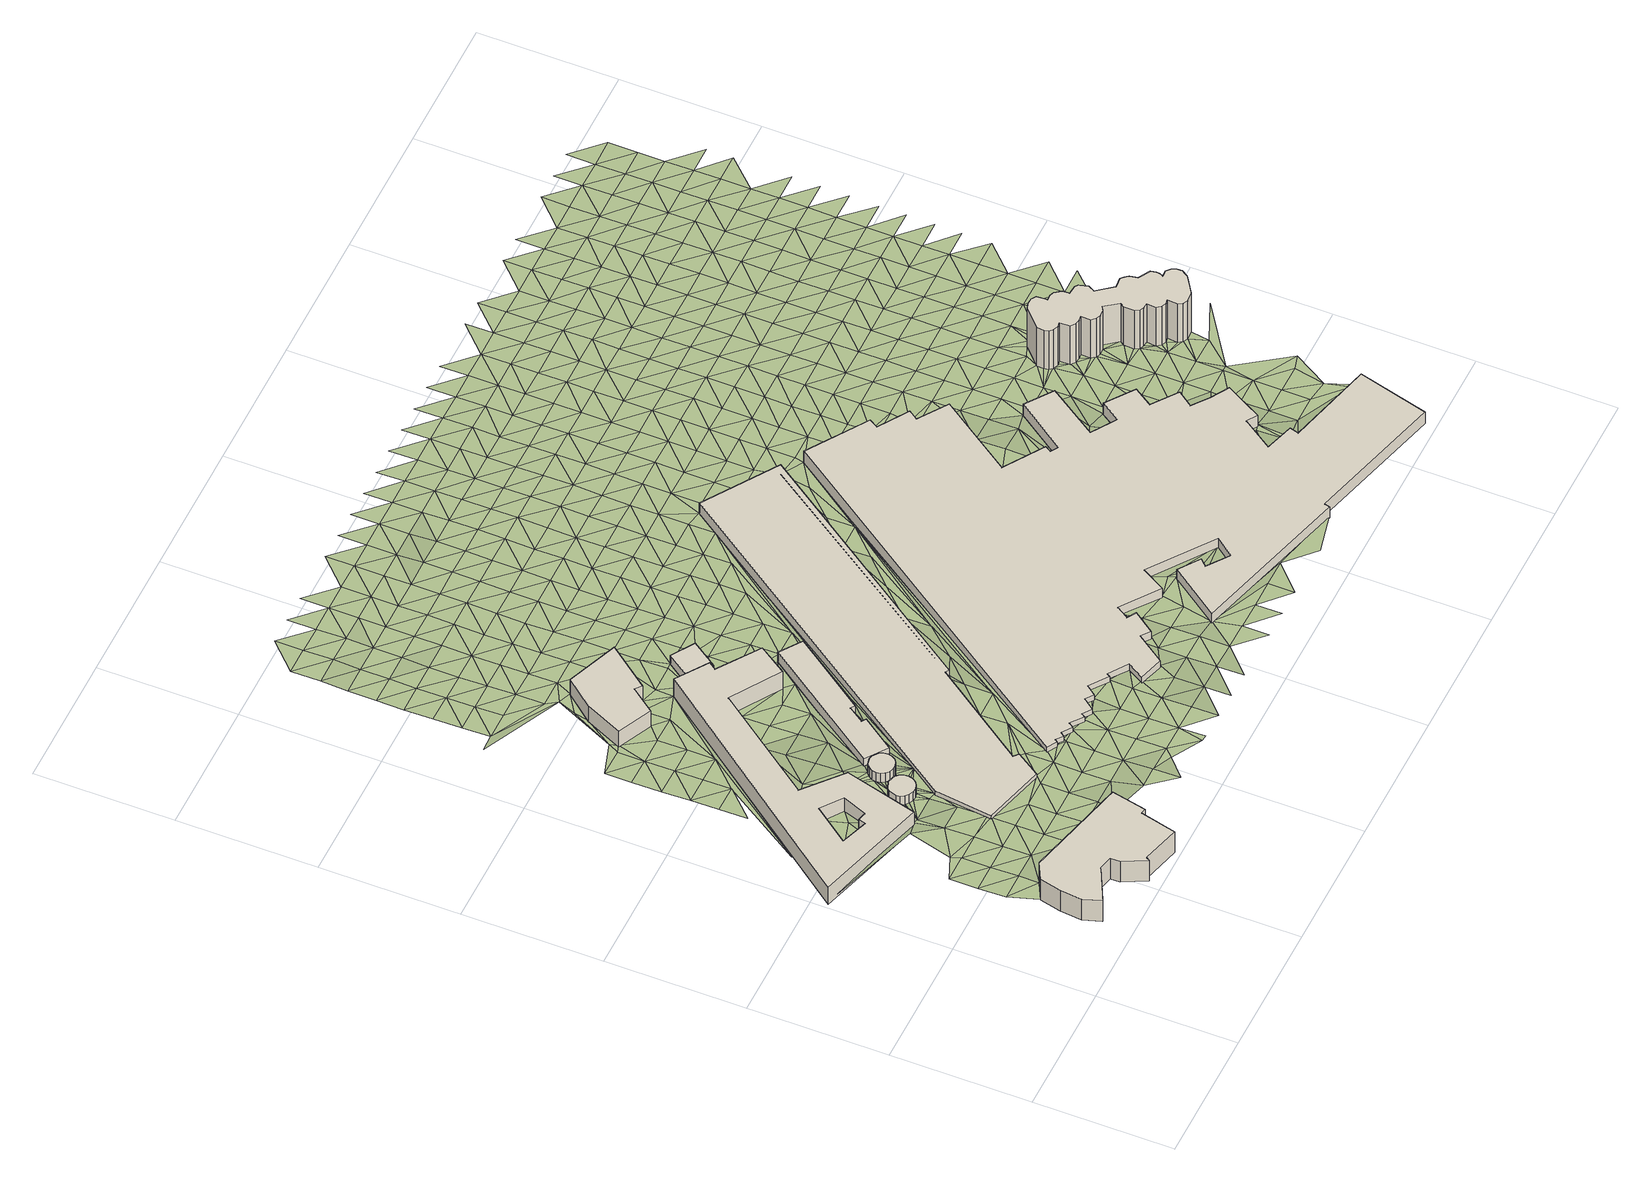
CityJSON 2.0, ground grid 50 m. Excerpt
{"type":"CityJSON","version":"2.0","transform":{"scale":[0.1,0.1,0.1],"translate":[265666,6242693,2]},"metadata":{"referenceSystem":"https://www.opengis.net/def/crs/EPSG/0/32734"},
"CityObjects":{
"building1":{"type":"Building","attributes":{"address":"Malta House 3 Malta Road 7925 Salt River","building":"commercial","building:levels":"3","footprint":{"type":"Polygon"},"plus_code":"CGXJXHX7+XMW","ground_height":8.82,"building_height":9.7,"roof_height":18.52},"geometry":[{"type":"Solid","lod":"1","boundaries":[[[[0,1,2,3]],[[1,4,5,2]],[[4,6,7,5]],[[6,8,9,7]],[[8,10,11,12,9]],[[10,13,14,12,11]],[[13,15,16,14]],[[15,17,18,16]],[[17,19,20,18]],[[19,21,22,20]],[[21,23,24,22]],[[23,25,26,24]],[[25,27,28,29,26]],[[27,0,3,29,28]],[[3,2,5,7,9,12,14,16,18,20,22,24,26,29]],[[27,25,23,21,19,17,15,13,10,8,6,4,1,0]]]]}]},
"building2":{"type":"Building","attributes":{"building":"storage_tank","building:levels":"1","footprint":{"type":"Polygon"},"plus_code":"CGXVX9XX+XCV","ground_height":7.15,"building_height":4.1,"roof_height":11.25},"geometry":[{"type":"Solid","lod":"1","boundaries":[[[[30,31,32,33]],[[31,34,35,32]],[[34,36,37,35]],[[36,38,39,37]],[[38,40,41,39]],[[40,42,43,41]],[[42,44,45,43]],[[44,46,47,45]],[[46,48,49,47]],[[48,50,51,49]],[[50,52,53,51]],[[52,54,55,53]],[[54,56,57,55]],[[56,58,59,57]],[[58,60,61,59]],[[60,30,33,61]],[[33,32,35,37,39,41,43,45,47,49,51,53,55,57,59,61]],[[60,58,56,54,52,50,48,46,44,42,40,38,36,34,31,30]]]]}]},
"building3":{"type":"Building","attributes":{"address":"6 Spencer Road Salt River Cape Town","building":"commercial","building:levels":"2","footprint":{"type":"Polygon"},"plus_code":"CGX5X6XH+X8W","ground_height":5.64,"building_height":6.9,"roof_height":12.54},"geometry":[{"type":"Solid","lod":"1","boundaries":[[[[62,63,64,65]],[[63,66,67,64]],[[66,68,69,67]],[[68,70,71,69]],[[70,72,73,71]],[[72,74,75,73]],[[74,76,77,75]],[[76,78,79,77]],[[78,80,81,79]],[[80,62,65,81]],[[82,83,84,85]],[[83,86,87,84]],[[86,88,89,87]],[[88,90,91,89]],[[90,92,93,91]],[[92,82,85,93]],[[65,64,67,69,71,73,75,77,79,81],[85,84,87,89,91,93]],[[80,78,76,74,72,70,68,66,63,62],[92,90,88,86,83,82]]]]}]},
"building4":{"type":"Building","attributes":{"building":"storage_tank","building:levels":"1","footprint":{"type":"Polygon"},"plus_code":"CHX5XMXV+X2X","ground_height":7.02,"building_height":4.1,"roof_height":11.12},"geometry":[{"type":"Solid","lod":"1","boundaries":[[[[94,95,96,97]],[[95,98,99,96]],[[98,100,101,99]],[[100,102,103,101]],[[102,104,105,103]],[[104,106,107,105]],[[106,108,109,107]],[[108,110,111,109]],[[110,112,113,111]],[[112,114,115,113]],[[114,116,117,115]],[[116,118,119,117]],[[118,120,121,119]],[[120,122,123,121]],[[122,124,125,123]],[[124,126,127,125]],[[126,94,97,127]],[[97,96,99,101,103,105,107,109,111,113,115,117,119,121,123,125,127]],[[126,124,122,120,118,116,114,112,110,108,106,104,102,100,98,95,94]]]]}]},
"building5":{"type":"Building","attributes":{"address":"19 Spencer Road Salt River Cape Town","building":"industrial","building:levels":"2","footprint":{"type":"Polygon"},"plus_code":"CGXVX3XW+X2R","ground_height":4.28,"building_height":6.9,"roof_height":11.18},"geometry":[{"type":"Solid","lod":"1","boundaries":[[[[128,129,130,131]],[[129,132,133,130]],[[132,134,135,133]],[[134,136,137,135]],[[136,138,139,137]],[[138,140,141,139]],[[140,128,131,141]],[[131,130,133,135,137,139,141]],[[140,138,136,134,132,129,128]]]]}]},
"building6":{"type":"Building","attributes":{"building":"industrial","building:levels":"1","footprint":{"type":"Polygon"},"plus_code":"CJXCXGXV+XJV","ground_height":4.97,"building_height":4.1,"roof_height":9.07},"geometry":[{"type":"Solid","lod":"1","boundaries":[[[[142,143,144,145]],[[143,146,147,144]],[[146,148,149,147]],[[148,150,151,149]],[[150,152,153,151]],[[152,154,155,153]],[[154,156,157,155]],[[156,142,145,157]],[[145,144,147,149,151,153,155,157]],[[156,154,152,150,148,146,143,142]]]]}]},
"building7":{"type":"Building","attributes":{"address":"12 Spencer Road Salt River Cape Town","building":"commercial","building:levels":"1","footprint":{"type":"Polygon"},"plus_code":"CJX3XXX3+XPX","ground_height":4.2,"building_height":4.1,"roof_height":8.3},"geometry":[{"type":"Solid","lod":"1","boundaries":[[[[158,159,160,161]],[[159,162,163,160]],[[162,164,165,163]],[[164,158,161,165]],[[161,160,163,165]],[[164,162,159,158]]]]}]},
"building8":{"type":"Building","attributes":{"building":"industrial","building:levels":"1","footprint":{"type":"Polygon"},"plus_code":"CPX4XGX5+XQW","ground_height":4.43,"building_height":4.1,"roof_height":8.53},"geometry":[{"type":"Solid","lod":"1","boundaries":[[[[166,167,168,169]],[[167,170,171,168]],[[170,172,173,171]],[[172,174,175,173]],[[174,176,177,175]],[[176,178,179,177]],[[178,180,181,179]],[[180,182,183,181]],[[182,166,169,183]],[[169,168,171,173,175,177,179,181,183]],[[182,180,178,176,174,172,170,167,166]]]]}]},
"building9":{"type":"Building","attributes":{"building":"industrial","building:levels":"1","footprint":{"type":"Polygon"},"plus_code":"CVX2X3XW+XRW","ground_height":4.95,"building_height":4.1,"roof_height":9.05},"geometry":[{"type":"Solid","lod":"1","boundaries":[[[[184,185,186,187]],[[185,188,189,186]],[[188,190,191,189]],[[190,192,193,191]],[[192,194,195,193]],[[194,196,197,195]],[[196,198,199,197]],[[198,200,201,199]],[[200,202,203,201]],[[202,204,205,203]],[[204,206,207,205]],[[206,208,209,207]],[[208,210,211,209]],[[210,212,213,211]],[[212,214,215,213]],[[214,216,217,215]],[[216,218,219,217]],[[218,220,221,219]],[[220,222,223,221]],[[222,224,225,223]],[[224,226,227,225]],[[226,228,229,227]],[[228,230,231,229]],[[230,232,233,231]],[[232,234,235,233]],[[234,236,237,235]],[[236,238,239,237]],[[238,240,241,239]],[[240,242,243,241]],[[242,244,245,243]],[[244,246,247,245]],[[246,248,249,247]],[[248,250,251,249]],[[250,252,253,251]],[[252,254,255,253]],[[254,256,257,255]],[[256,258,259,257]],[[258,260,261,259]],[[260,262,263,261]],[[262,264,265,263]],[[264,266,267,265]],[[266,268,269,267]],[[268,270,271,269]],[[270,272,273,271]],[[272,274,275,273]],[[274,276,277,275]],[[276,278,279,277]],[[278,280,281,279]],[[280,282,283,281]],[[282,284,285,283]],[[284,286,287,285]],[[286,288,289,287]],[[288,290,291,289]],[[290,292,293,291]],[[292,294,295,293]],[[294,296,297,295]],[[296,298,299,297]],[[298,300,301,299]],[[300,302,303,301]],[[302,304,305,303]],[[304,184,187,305]],[[187,186,189,191,193,195,197,199,201,203,205,207,209,211,213,215,217,219,221,223,225,227,229,231,233,235,237,239,241,243,245,247,249,251,253,255,257,259,261,263,265,267,269,271,273,275,277,279,281,283,285,287,289,291,293,295,297,299,301,303,305]],[[304,302,300,298,296,294,292,290,288,286,284,282,280,278,276,274,272,270,268,266,264,262,260,258,256,254,252,250,248,246,244,242,240,238,236,234,232,230,228,226,224,222,220,218,216,214,212,210,208,206,204,202,200,198,196,194,192,190,188,185,184]]]]}]},
"building10":{"type":"Building","attributes":{"building":"silo","building:levels":"6","footprint":{"type":"Polygon"},"plus_code":"C5XHX2XM+X4W","ground_height":3.75,"building_height":18.1,"roof_height":21.85},"geometry":[{"type":"Solid","lod":"1","boundaries":[[[[306,307,308,309]],[[307,310,311,308]],[[310,312,313,311]],[[312,314,315,313]],[[314,316,317,315]],[[316,318,319,317]],[[318,320,321,319]],[[320,322,323,321]],[[322,324,325,323]],[[324,326,327,325]],[[326,328,329,327]],[[328,330,331,329]],[[330,332,333,331]],[[332,334,335,333]],[[334,336,337,335]],[[336,338,339,337]],[[338,340,341,339]],[[340,342,343,341]],[[342,344,345,343]],[[344,346,347,345]],[[346,348,349,347]],[[348,350,351,349]],[[350,352,353,351]],[[352,354,355,353]],[[354,356,357,355]],[[356,358,359,357]],[[358,360,361,359]],[[360,362,363,361]],[[362,364,365,363]],[[364,366,367,365]],[[366,368,369,367]],[[368,370,371,369]],[[370,372,373,371]],[[372,374,375,373]],[[374,376,377,375]],[[376,378,379,377]],[[378,380,381,379]],[[380,382,383,381]],[[382,384,385,383]],[[384,386,387,385]],[[386,388,389,387]],[[388,390,391,389]],[[390,392,393,391]],[[392,394,395,393]],[[394,396,397,395]],[[396,398,399,397]],[[398,400,401,399]],[[400,402,403,401]],[[402,404,405,403]],[[404,406,407,405]],[[406,408,409,407]],[[408,410,411,409]],[[410,412,413,411]],[[412,414,415,413]],[[414,416,417,415]],[[416,306,309,417]],[[309,308,311,313,315,317,319,321,323,325,327,329,331,333,335,337,339,341,343,345,347,349,351,353,355,357,359,361,363,365,367,369,371,373,375,377,379,381,383,385,387,389,391,393,395,397,399,401,403,405,407,409,411,413,415,417]],[[416,414,412,410,408,406,404,402,400,398,396,394,392,390,388,386,384,382,380,378,376,374,372,370,368,366,364,362,360,358,356,354,352,350,348,346,344,342,340,338,336,334,332,330,328,326,324,322,320,318,316,314,312,310,307,306]]]]}]},
"terrain1":{"type":"TINRelief","geometry":[{"type":"CompositeSurface","lod":"1","boundaries":[[[418,419,420]],[[421,422,420]],[[419,421,420]],[[423,424,422]],[[421,423,422]],[[424,423,425]],[[426,421,419]],[[424,425,427]],[[423,421,426]],[[428,429,430]],[[431,425,423]],[[419,432,426]],[[431,423,426]],[[427,425,433]],[[434,435,436]],[[425,431,433]],[[437,435,434]],[[430,427,438]],[[439,435,437]],[[438,427,433]],[[426,440,431]],[[0,432,419]],[[432,441,426]],[[434,442,437]],[[440,426,441]],[[428,430,438]],[[433,431,443]],[[444,437,442]],[[439,437,444]],[[433,445,438]],[[428,438,446]],[[443,431,440]],[[447,441,432]],[[448,449,450]],[[443,445,433]],[[446,438,451]],[[446,452,428]],[[453,449,448]],[[445,451,438]],[[454,448,455]],[[440,441,456]],[[0,447,432]],[[441,447,457]],[[458,459,428]],[[452,458,428]],[[460,428,459]],[[446,30,452]],[[443,440,456]],[[31,30,446]],[[456,441,457]],[[446,451,461]],[[461,31,446]],[[462,463,453]],[[464,428,460]],[[453,448,465]],[[466,445,443]],[[466,451,445]],[[453,465,462]],[[467,457,447]],[[468,469,463]],[[31,461,34]],[[470,464,471]],[[461,451,466]],[[447,0,467]],[[460,52,464]],[[34,461,36]],[[36,461,466]],[[469,468,472]],[[468,463,462]],[[52,50,473]],[[36,466,38]],[[464,52,473]],[[443,456,474]],[[456,457,475]],[[465,448,454]],[[466,40,38]],[[467,476,457]],[[477,50,48]],[[478,470,471]],[[479,50,480]],[[480,50,477]],[[50,479,473]],[[481,471,464]],[[464,473,482]],[[462,465,454]],[[457,476,475]],[[472,468,483]],[[477,48,484]],[[485,464,482]],[[454,455,80]],[[482,473,479]],[[48,46,486]],[[484,48,486]],[[467,0,487]],[[488,40,466]],[[489,464,485]],[[46,44,490]],[[481,464,489]],[[471,481,491]],[[40,488,42]],[[486,46,490]],[[483,492,472]],[[42,488,44]],[[468,462,493]],[[474,456,475]],[[487,476,467]],[[490,44,488]],[[471,491,494]],[[462,454,493]],[[0,495,487]],[[496,483,468]],[[497,481,489]],[[498,490,488]],[[497,489,104]],[[494,478,471]],[[483,496,492]],[[498,488,126]],[[496,468,499]],[[499,468,493]],[[104,102,497]],[[488,94,126]],[[476,500,475]],[[476,487,501]],[[497,102,100]],[[502,491,481]],[[470,478,503]],[[481,497,502]],[[95,94,504]],[[504,98,95]],[[504,100,98]],[[475,500,474]],[[505,94,488]],[[500,476,501]],[[497,100,505]],[[506,507,508]],[[502,494,491]],[[505,504,94]],[[504,505,100]],[[509,492,496]],[[510,511,506]],[[454,512,493]],[[513,487,495]],[[514,496,499]],[[515,516,495]],[[501,487,513]],[[478,494,517]],[[512,499,493]],[[506,518,510]],[[474,500,519]],[[513,495,516]],[[474,519,520]],[[521,522,511]],[[517,494,502]],[[492,509,523]],[[506,524,518]],[[505,488,525]],[[522,521,526]],[[511,510,521]],[[499,512,514]],[[515,527,516]],[[523,508,492]],[[500,501,528]],[[502,497,529]],[[513,530,501]],[[519,500,531]],[[532,478,517]],[[506,508,524]],[[533,531,500]],[[454,80,512]],[[534,526,535]],[[501,530,528]],[[478,532,536]],[[537,513,516]],[[510,518,538]],[[526,521,535]],[[536,503,478]],[[500,528,533]],[[514,512,539]],[[540,541,520]],[[516,527,537]],[[517,502,529]],[[538,518,524]],[[540,520,519]],[[523,509,542]],[[534,543,544]],[[488,545,525]],[[546,514,539]],[[531,540,519]],[[521,510,547]],[[532,517,529]],[[534,535,543]],[[548,530,513]],[[508,523,542]],[[533,549,550]],[[513,537,551]],[[533,528,549]],[[538,547,510]],[[544,552,553]],[[539,512,80]],[[528,530,554]],[[497,555,529]],[[537,527,556]],[[532,557,536]],[[535,521,558]],[[539,559,546]],[[513,551,548]],[[560,525,561]],[[552,544,543]],[[562,541,540]],[[563,524,508]],[[554,549,528]],[[538,524,563]],[[558,521,547]],[[532,529,557]],[[549,554,564]],[[554,530,548]],[[560,561,565]],[[559,539,80]],[[566,567,553]],[[563,508,542]],[[543,535,568]],[[553,552,566]],[[503,536,569]],[[551,537,570]],[[561,525,545]],[[568,535,558]],[[537,556,570]],[[547,538,571]],[[559,80,572]],[[563,573,538]],[[574,540,531]],[[557,569,536]],[[575,552,543]],[[554,548,576]],[[577,554,576]],[[567,566,578]],[[562,579,541]],[[556,580,570]],[[548,551,581]],[[497,143,555]],[[538,573,571]],[[575,543,568]],[[563,542,582]],[[583,572,80]],[[584,558,547]],[[557,529,555]],[[570,581,551]],[[585,567,578]],[[566,552,586]],[[548,587,576]],[[559,572,136]],[[540,574,562]],[[558,584,568]],[[583,80,78]],[[586,552,575]],[[547,571,584]],[[488,466,588]],[[576,587,589]],[[590,573,563]],[[581,591,548]],[[591,587,548]],[[582,542,136]],[[555,569,557]],[[592,578,566]],[[572,583,593]],[[563,582,590]],[[594,575,568]],[[592,566,586]],[[595,583,78]],[[78,596,595]],[[594,568,584]],[[570,597,581]],[[585,578,598]],[[561,545,599]],[[573,600,571]],[[570,601,602]],[[574,603,562]],[[590,604,573]],[[605,572,593]],[[572,605,136]],[[606,587,591]],[[607,586,575]],[[608,593,583]],[[587,609,610]],[[598,578,592]],[[611,595,596]],[[609,587,606]],[[571,600,584]],[[570,602,597]],[[579,562,603]],[[573,604,600]],[[575,594,607]],[[590,582,612]],[[613,591,581]],[[143,569,555]],[[606,610,609]],[[136,612,582]],[[596,614,611]],[[608,605,593]],[[615,592,586]],[[581,597,613]],[[586,607,616]],[[569,143,614]],[[136,605,612]],[[604,590,617]],[[606,591,618]],[[594,584,619]],[[620,595,611]],[[600,621,584]],[[601,622,602]],[[586,616,615]],[[617,590,612]],[[595,620,162]],[[623,598,592]],[[624,579,603]],[[594,619,607]],[[618,591,613]],[[619,584,621]],[[625,606,618]],[[545,488,588]],[[626,605,608]],[[597,602,622]],[[603,574,627]],[[628,608,162]],[[598,623,629]],[[605,626,612]],[[600,604,630]],[[592,615,623]],[[617,631,604]],[[632,611,614]],[[143,633,614]],[[597,634,613]],[[616,607,635]],[[611,632,620]],[[626,608,628]],[[624,603,627]],[[545,636,599]],[[604,631,630]],[[619,635,607]],[[614,633,632]],[[612,637,617]],[[600,638,621]],[[597,639,634]],[[639,597,622]],[[599,633,143]],[[162,620,640]],[[626,637,612]],[[613,641,618]],[[634,641,613]],[[615,616,642]],[[635,643,616]],[[600,630,638]],[[640,620,632]],[[162,644,628]],[[645,618,641]],[[617,646,631]],[[647,619,621]],[[648,622,649]],[[615,642,623]],[[628,644,626]],[[616,643,642]],[[646,617,637]],[[574,650,627]],[[633,599,636]],[[162,640,644]],[[639,651,634]],[[619,647,635]],[[574,531,652]],[[647,621,638]],[[633,653,632]],[[639,622,654]],[[637,626,655]],[[656,623,657]],[[631,658,630]],[[631,646,659]],[[624,627,660]],[[661,643,635]],[[632,653,640]],[[657,623,642]],[[644,655,626]],[[633,636,653]],[[638,630,658]],[[654,622,648]],[[631,659,658]],[[635,647,661]],[[651,639,654]],[[637,662,646]],[[644,640,663]],[[637,655,662]],[[664,642,643]],[[647,638,665]],[[643,661,666]],[[653,663,640]],[[659,646,667]],[[658,665,638]],[[654,668,651]],[[648,669,670]],[[643,666,664]],[[646,662,667]],[[671,657,642]],[[636,545,588]],[[655,644,672]],[[661,647,673]],[[627,650,660]],[[663,674,644]],[[651,668,675]],[[665,673,647]],[[676,654,648]],[[658,659,677]],[[653,636,678]],[[642,664,671]],[[679,659,667]],[[644,674,672]],[[655,680,662]],[[681,666,661]],[[588,466,176]],[[654,676,668]],[[677,665,658]],[[653,678,663]],[[648,670,676]],[[659,679,677]],[[673,681,661]],[[668,682,675]],[[655,672,680]],[[683,657,671]],[[667,662,684]],[[664,666,685]],[[665,686,673]],[[687,674,663]],[[681,688,666]],[[689,682,668]],[[660,690,624]],[[650,574,652]],[[662,680,684]],[[668,676,689]],[[686,665,677]],[[664,685,671]],[[691,679,667]],[[666,688,685]],[[663,678,687]],[[660,650,692]],[[674,693,672]],[[694,681,673]],[[695,678,636]],[[696,676,670]],[[667,684,691]],[[686,694,673]],[[697,682,689]],[[680,672,693]],[[671,698,683]],[[677,679,699]],[[700,670,701]],[[674,687,693]],[[702,682,697]],[[703,688,681]],[[689,676,696]],[[685,698,671]],[[670,700,696]],[[677,699,686]],[[679,691,699]],[[681,694,703]],[[704,702,705]],[[705,702,697]],[[706,684,680]],[[680,693,707]],[[708,685,688]],[[697,689,709]],[[695,687,678]],[[688,703,710]],[[709,689,696]],[[684,706,691]],[[694,686,711]],[[680,707,706]],[[686,699,712]],[[713,692,650]],[[688,710,708]],[[636,588,695]],[[705,697,714]],[[715,698,685]],[[687,716,693]],[[717,696,700]],[[694,711,703]],[[711,686,712]],[[692,690,660]],[[697,709,714]],[[716,707,693]],[[698,715,718]],[[719,699,691]],[[700,720,717]],[[685,708,715]],[[706,721,691]],[[687,695,716]],[[710,703,722]],[[184,652,531]],[[719,712,699]],[[691,721,719]],[[711,722,703]],[[696,723,709]],[[707,724,706]],[[725,707,716]],[[726,696,717]],[[708,710,727]],[[722,728,710]],[[650,652,713]],[[729,624,690]],[[706,724,721]],[[730,711,712]],[[707,725,724]],[[731,712,719]],[[723,714,709]],[[708,727,715]],[[710,728,727]],[[713,690,692]],[[716,695,588]],[[711,730,722]],[[730,712,731]],[[721,732,719]],[[733,734,715]],[[726,717,735]],[[736,737,714]],[[724,732,721]],[[736,714,723]],[[738,725,716]],[[739,728,722]],[[733,715,727]],[[726,740,696]],[[722,730,739]],[[741,731,719]],[[738,716,588]],[[719,732,742]],[[725,743,724]],[[744,727,728]],[[730,731,741]],[[728,739,745]],[[719,742,741]],[[736,723,746]],[[713,652,690]],[[725,738,743]],[[740,726,735]],[[727,744,733]],[[732,724,747]],[[728,745,744]],[[739,730,748]],[[749,737,736]],[[750,751,746]],[[742,732,747]],[[743,747,724]],[[738,588,176]],[[748,730,741]],[[751,750,752]],[[753,733,754]],[[736,746,749]],[[755,745,739]],[[733,744,754]],[[756,690,652]],[[176,743,738]],[[742,757,741]],[[748,755,739]],[[696,740,758]],[[751,749,746]],[[757,742,747]],[[745,759,744]],[[752,749,751]],[[741,760,748]],[[755,759,745]],[[743,176,761]],[[741,757,760]],[[762,754,744]],[[763,747,743]],[[764,761,176]],[[765,755,748]],[[759,762,744]],[[756,729,690]],[[747,763,757]],[[761,763,743]],[[764,176,766]],[[765,748,760]],[[767,754,768]],[[756,652,769]],[[770,759,755]],[[762,768,754]],[[771,760,757]],[[755,765,770]],[[764,772,761]],[[757,763,771]],[[766,772,764]],[[729,766,176]],[[758,740,773]],[[762,759,774]],[[759,770,775]],[[765,760,776]],[[771,777,760]],[[763,761,778]],[[756,769,729]],[[759,775,774]],[[772,779,761]],[[780,768,762]],[[765,776,770]],[[769,652,184]],[[776,760,777]],[[778,771,763]],[[778,761,779]],[[781,772,766]],[[768,780,782]],[[762,774,780]],[[775,770,783]],[[766,729,781]],[[784,777,771]],[[776,783,770]],[[785,779,772]],[[771,778,784]],[[785,772,781]],[[775,786,774]],[[769,184,729]],[[783,787,775]],[[788,776,777]],[[777,784,789]],[[774,786,780]],[[778,779,790]],[[775,787,786]],[[791,779,785]],[[776,788,783]],[[788,777,789]],[[792,781,729]],[[778,790,784]],[[790,779,791]],[[793,729,184]],[[794,795,780]],[[796,785,781]],[[797,787,783]],[[793,792,729]],[[794,780,786]],[[789,784,798]],[[783,788,797]],[[792,796,781]],[[790,798,784]],[[799,791,785]],[[786,787,800]],[[789,801,788]],[[787,797,802]],[[793,184,803]],[[785,796,799]],[[798,801,789]],[[786,800,794]],[[804,790,791]],[[793,803,792]],[[787,802,800]],[[805,803,184]],[[788,806,797]],[[807,808,809]],[[804,791,799]],[[801,806,788]],[[810,807,809]],[[805,184,811]],[[812,794,813]],[[814,798,790]],[[796,792,815]],[[802,797,816]],[[794,800,813]],[[803,817,792]],[[818,807,810]],[[798,814,801]],[[790,804,814]],[[806,816,797]],[[808,819,820]],[[796,815,799]],[[815,792,817]],[[800,802,821]],[[822,803,805]],[[816,823,802]],[[824,805,811]],[[825,807,818]],[[806,801,826]],[[801,814,827]],[[809,808,828]],[[829,830,811]],[[813,800,821]],[[810,809,828]],[[804,799,831]],[[828,808,820]],[[802,823,821]],[[815,832,799]],[[822,805,824]],[[833,817,803]],[[801,827,826]],[[830,829,834]],[[818,810,828]],[[804,831,814]],[[835,816,806]],[[831,799,832]],[[836,813,837]],[[803,822,833]],[[830,838,811]],[[839,815,817]],[[816,835,823]],[[821,837,813]],[[806,826,835]],[[840,827,814]],[[830,834,838]],[[841,842,834]],[[824,811,843]],[[820,844,828]],[[839,817,833]],[[818,828,845]],[[840,814,831]],[[846,832,815]],[[825,842,841]],[[843,811,838]],[[821,823,847]],[[848,822,824]],[[823,835,849]],[[818,845,850]],[[825,818,850]],[[851,852,853]],[[854,826,827]],[[815,839,846]],[[840,855,827]],[[834,842,856]],[[857,831,832]],[[823,849,847]],[[848,824,843]],[[828,844,845]],[[858,837,821]],[[859,833,822]],[[826,854,835]],[[860,861,862]],[[827,855,854]],[[825,856,842]],[[860,862,863]],[[838,834,864]],[[831,857,840]],[[857,832,846]],[[853,284,851]],[[860,863,865]],[[837,858,866]],[[821,847,858]],[[822,848,859]],[[852,867,853]],[[868,839,833]],[[825,850,856]],[[849,835,869]],[[838,864,843]],[[856,864,834]],[[855,840,870]],[[845,871,850]],[[845,844,871]],[[869,835,854]],[[861,872,862]],[[868,833,859]],[[840,857,870]],[[872,863,862]],[[873,847,849]],[[874,846,839]],[[843,875,848]],[[861,876,877]],[[865,863,872]],[[871,844,878]],[[844,284,878]],[[879,856,850]],[[880,854,855]],[[853,867,881]],[[873,849,869]],[[875,843,864]],[[857,846,874]],[[861,877,872]],[[839,868,874]],[[284,853,881]],[[855,870,880]],[[850,871,879]],[[847,882,858]],[[848,883,859]],[[884,864,856]],[[873,882,847]],[[883,848,875]],[[885,881,867]],[[276,885,867]],[[870,857,886]],[[887,869,854]],[[284,888,878]],[[856,879,884]],[[854,880,889]],[[859,890,868]],[[891,871,878]],[[877,892,872]],[[857,874,886]],[[272,893,894]],[[895,896,272]],[[897,875,864]],[[882,898,858]],[[859,883,890]],[[854,889,887]],[[899,894,893]],[[899,276,894]],[[881,888,284]],[[900,873,869]],[[880,870,901]],[[891,879,871]],[[892,902,872]],[[891,878,888]],[[864,884,897]],[[877,876,903]],[[868,904,874]],[[885,276,905]],[[906,858,898]],[[886,901,870]],[[266,872,902]],[[873,900,882]],[[885,907,881]],[[883,875,908]],[[868,890,904]],[[900,869,887]],[[909,892,877]],[[910,889,880]],[[911,272,896]],[[908,875,897]],[[276,899,905]],[[874,912,886]],[[884,879,913]],[[893,272,914]],[[907,885,905]],[[901,910,880]],[[879,891,915]],[[896,266,911]],[[916,888,881]],[[917,898,882]],[[874,904,912]],[[899,893,918]],[[890,883,919]],[[884,913,897]],[[887,889,920]],[[882,900,917]],[[913,879,915]],[[908,921,883]],[[911,914,272]],[[922,891,888]],[[903,876,923]],[[902,892,924]],[[925,901,886]],[[916,881,907]],[[892,909,926]],[[910,920,889]],[[903,909,877]],[[905,899,918]],[[890,919,904]],[[266,902,924]],[[927,888,928]],[[918,893,914]],[[925,886,912]],[[883,921,919]],[[888,916,928]],[[922,888,927]],[[900,887,929]],[[897,930,908]],[[892,926,924]],[[898,917,931]],[[932,933,923]],[[934,910,901]],[[935,915,891]],[[911,266,936]],[[930,897,913]],[[920,929,887]],[[937,912,904]],[[935,891,922]],[[938,898,931]],[[901,925,934]],[[907,905,939]],[[907,940,916]],[[917,900,941]],[[911,936,914]],[[926,909,942]],[[943,921,908]],[[944,905,918]],[[904,919,937]],[[924,936,266]],[[915,945,913]],[[907,322,940]],[[920,910,946]],[[947,916,940]],[[929,941,900]],[[908,930,943]],[[909,903,942]],[[905,944,939]],[[907,948,322]],[[940,949,947]],[[946,910,934]],[[935,945,915]],[[950,931,917]],[[925,912,951]],[[937,952,912]],[[907,939,948]],[[918,914,953]],[[926,954,924]],[[922,955,935]],[[956,930,913]],[[921,957,919]],[[941,950,917]],[[958,914,936]],[[942,903,923]],[[921,943,959]],[[942,954,926]],[[948,960,322]],[[925,951,934]],[[929,920,961]],[[951,912,952]],[[924,962,936]],[[945,956,913]],[[946,963,920]],[[960,948,964]],[[938,931,965]],[[957,937,919]],[[944,918,966]],[[935,955,945]],[[914,958,953]],[[967,939,944]],[[921,959,957]],[[943,930,968]],[[950,965,931]],[[958,936,962]],[[920,963,961]],[[969,967,944]],[[970,941,929]],[[934,971,946]],[[956,968,930]],[[966,918,953]],[[972,962,924]],[[973,945,955]],[[974,952,937]],[[954,972,924]],[[969,944,975]],[[971,934,951]],[[966,976,944]],[[942,972,954]],[[976,975,944]],[[941,970,950]],[[977,959,943]],[[937,957,974]],[[929,961,970]],[[978,956,945]],[[979,963,946]],[[978,945,973]],[[968,977,943]],[[980,958,962]],[[951,952,981]],[[969,982,983]],[[946,971,979]],[[958,360,953]],[[975,982,969]],[[966,953,350]],[[984,966,350]],[[952,974,981]],[[985,978,973]],[[352,350,953]],[[965,950,986]],[[959,987,957]],[[968,956,988]],[[989,990,991]],[[354,352,953]],[[950,970,992]],[[984,350,993]],[[977,994,959]],[[985,990,978]],[[362,360,958]],[[953,358,354]],[[995,971,951]],[[358,953,360]],[[963,996,961]],[[958,980,362]],[[989,997,990]],[[978,988,956]],[[963,979,998]],[[957,987,974]],[[950,992,986]],[[981,995,951]],[[959,994,987]],[[354,358,356]],[[961,996,970]],[[999,977,968]],[[963,998,996]],[[979,971,1000]],[[990,997,1001]],[[1002,1003,1004]],[[988,999,968]],[[981,974,1005]],[[978,990,1006]],[[997,1004,1001]],[[965,986,1007]],[[995,1000,971]],[[980,364,362]],[[992,970,1008]],[[1009,994,977]],[[1005,974,987]],[[1004,1003,1001]],[[980,962,1010]],[[1011,1012,1013]],[[1006,988,978]],[[1014,998,979]],[[1008,970,996]],[[1001,1006,990]],[[999,1009,977]],[[1003,1015,1001]],[[995,981,1016]],[[1000,1014,979]],[[1017,1011,1013]],[[992,1018,986]],[[1016,981,1005]],[[994,1019,987]],[[988,1020,999]],[[1011,1021,1015]],[[1018,992,1008]],[[1009,1022,994]],[[996,998,1023]],[[988,1006,1020]],[[1014,1024,998]],[[1021,1011,1017]],[[1005,987,1019]],[[986,1025,1007]],[[1000,995,1026]],[[1015,1027,1001]],[[995,1016,1028]],[[994,1022,1019]],[[1029,1017,1030]],[[1030,1031,1029]],[[1032,1009,999]],[[1025,986,1018]],[[998,1024,1023]],[[1031,1033,1034]],[[1021,1017,1029]],[[1035,1008,996]],[[1001,1027,1006]],[[995,1028,1026]],[[1032,999,1020]],[[1021,1027,1015]],[[1005,1036,1016]],[[1037,1014,1000]],[[1038,1022,1009]],[[1019,1036,1005]],[[996,1023,1035]],[[1039,1018,1008]],[[1020,1006,1040]],[[1014,1037,1024]],[[1000,1026,1037]],[[1032,1038,1009]],[[1028,1016,1041]],[[1029,1042,1021]],[[1006,1027,1040]],[[1018,1039,1025]],[[1039,1008,1035]],[[1036,1041,1016]],[[1019,1022,1043]],[[1044,1032,1020]],[[1023,1024,1045]],[[1038,1046,1022]],[[1028,1047,1026]],[[1020,1040,1044]],[[1045,1024,1037]],[[1019,1043,1036]],[[1048,1025,1049]],[[1027,1021,1050]],[[1028,1041,1047]],[[1022,1046,1043]],[[1023,1051,1035]],[[1049,1025,1039]],[[1026,1052,1037]],[[1053,1038,1032]],[[1051,1023,1045]],[[1032,1044,1054]],[[1055,1041,1036]],[[1056,1040,1027]],[[1047,1052,1026]],[[1035,1057,1039]],[[1038,1053,1046]],[[1036,1043,1055]],[[1032,1054,1053]],[[1040,1056,1044]],[[1057,1035,1051]],[[1058,1045,1037]],[[1052,1059,1037]],[[1060,1049,1039]],[[1061,1047,1041]],[[1041,1055,1062]],[[1063,1043,1046]],[[1045,1058,1051]],[[1060,1039,1057]],[[1058,1037,1059]],[[1046,1053,1064]],[[1047,1061,1052]],[[1065,1054,1044]],[[1061,1041,1062]],[[1043,1063,1055]],[[1046,1064,1063]],[[1066,1057,1051]],[[1054,1065,1053]],[[1049,1060,1067]],[[1068,1059,1052]],[[1066,1051,1058]],[[1062,1055,1069]],[[1049,1067,1070]],[[1052,1061,1068]],[[1071,1060,1057]],[[1064,1053,1072]],[[1069,1055,1063]],[[1066,1071,1057]],[[1062,1073,1061]],[[1058,1059,1074]],[[1059,1068,1075]],[[1063,1064,1076]],[[1073,1062,1069]],[[1077,1067,1060]],[[1074,1066,1058]],[[1071,1078,1060]],[[1074,1059,1075]],[[1061,1079,1068]],[[1067,1077,1070]],[[1080,1069,1063]],[[1060,1078,1077]],[[1079,1061,1073]],[[1081,1071,1066]],[[1075,1068,1082]],[[1066,1074,1083]],[[1073,1069,1084]],[[1082,1068,1079]],[[1071,1081,1078]],[[1066,1083,1081]],[[1075,1085,1074]],[[1086,1079,1073]],[[1085,1075,1082]],[[1087,1077,1078]],[[1083,1074,1088]],[[1078,1081,1087]],[[1089,1082,1079]],[[1088,1074,1085]],[[1077,1090,1091]],[[1083,1092,1081]],[[1077,1087,1090]],[[1085,1082,1093]],[[1083,1088,1092]],[[1081,1094,1087]],[[1094,1081,1092]],[[1095,1088,1085]],[[1090,1087,1096]],[[1088,1095,1092]],[[1096,1087,1094]],[[1097,1090,1098]],[[1099,1094,1092]],[[1098,1090,1096]]]}]}
},
"vertices":[
[702,251,66],[327,342,66],[327,342,165],[702,251,165],[263,308,66],[263,308,165],[245,232,66],[245,232,165],[238,153,66],[238,153,165],[259,90,66],[259,90,142],[259,90,165],[386,153,66],[386,153,165],[436,142,66],[436,142,165],[437,108,66],[437,108,165],[479,24,66],[479,24,165],[486,37,66],[486,37,165],[625,0,66],[625,0,165],[656,129,66],[656,129,165],[675,125,66],[675,125,142],[675,125,165],
[488,868,52],[503,861,52],[503,861,92],[488,868,92],[519,860,52],[519,860,92],[534,865,52],[534,865,92],[547,874,52],[547,874,92],[556,887,52],[556,887,92],[560,903,52],[560,903,92],[559,919,52],[559,919,92],[552,933,52],[552,933,92],[541,944,52],[541,944,92],[512,953,52],[512,953,92],[486,943,52],[486,943,92],[476,933,52],[476,933,92],[467,907,52],[467,907,92],[469,893,52],[469,893,92],[476,879,52],[476,879,92],
[6,938,22],[414,818,22],[414,818,105],[6,938,105],[485,1082,22],[485,1082,105],[351,1196,22],[351,1196,105],[624,1562,22],[624,1562,105],[798,1450,22],[798,1450,105],[866,1551,22],[866,1551,105],[720,1652,22],[720,1652,105],[739,1679,22],[739,1679,105],[628,1756,22],[628,1756,105],[304,1104,22],[378,1048,22],[378,1048,105],[304,1104,105],[344,960,22],[344,960,105],[313,968,22],[313,968,105],[306,942,22],[306,942,105],[209,976,22],[209,976,105],
[618,987,49],[622,1002,49],[622,1002,91],[618,987,91],[620,1018,49],[620,1018,91],[614,1030,49],[614,1030,91],[594,1046,49],[594,1046,91],[580,1049,49],[580,1049,91],[555,1044,49],[555,1044,91],[543,1034,49],[543,1034,91],[535,1021,49],[535,1021,91],[532,1005,49],[532,1005,91],[534,990,49],[534,990,91],[542,977,49],[542,977,91],[553,966,49],[553,966,91],[568,961,49],[568,961,91],[583,960,49],[583,960,91],[598,965,49],[598,965,91],[610,974,49],[610,974,91],
[359,1829,19],[482,1771,19],[482,1771,92],[359,1829,92],[548,1858,19],[548,1858,92],[570,1839,19],[570,1839,92],[687,1990,19],[687,1990,92],[503,2062,19],[503,2062,92],[421,1963,19],[421,1963,92],
[974,1456,25],[897,1510,25],[897,1510,71],[974,1456,71],[586,1072,25],[586,1072,71],[664,1017,25],[664,1017,71],[748,1135,25],[748,1135,71],[733,1145,25],[733,1145,71],[771,1200,25],[771,1200,71],[785,1190,25],[785,1190,71],
[687,1730,21],[768,1677,21],[768,1677,63],[687,1730,63],[832,1771,21],[832,1771,63],[752,1822,21],[752,1822,63],
[813,628,15],[796,643,15],[796,643,65],[813,628,65],[1040,988,15],[1040,988,65],[1053,979,15],[1053,979,65],[1646,1833,15],[1646,1833,65],[1389,2003,15],[1389,2003,65],[559,809,15],[559,809,65],[531,601,15],[531,601,65],[756,541,15],[756,541,65],
[1725,1787,16],[870,557,16],[870,557,70],[1725,1787,70],[905,536,16],[905,536,70],[913,546,16],[913,546,70],[936,527,16],[936,527,70],[948,541,16],[948,541,70],[984,516,16],[984,516,70],[996,533,16],[996,533,70],[1040,499,16],[1040,499,70],[1049,513,16],[1049,513,70],[1080,490,16],[1080,490,70],[1112,531,16],[1112,531,70],[1139,509,16],[1139,509,70],[1167,545,16],[1167,545,70],[1233,497,16],[1233,497,70],[1239,509,16],[1239,509,70],[1308,462,16],[1308,462,70],[1271,402,16],[1271,402,70],[1360,376,16],[1360,376,70],[1432,479,16],[1432,479,70],[1464,455,16],[1464,455,70],[1519,531,16],[1519,531,70],[1488,550,16],[1488,550,70],[1516,594,16],[1516,594,70],[1649,498,16],[1649,498,70],[1698,582,16],[1698,582,70],[1918,422,16],[1918,422,70],[1868,355,16],[1868,355,70],[1792,411,16],[1792,411,70],[1816,436,16],[1816,436,70],[1742,489,16],[1742,489,70],[1611,308,16],[1611,308,70],[2188,151,16],[2188,151,70],[2193,170,16],[2193,170,70],[2686,38,16],[2686,38,70],[2754,292,16],[2754,292,70],[2439,372,16],[2439,372,70],[2448,405,16],[2448,405,70],[2345,436,16],[2345,436,70],[2419,545,16],[2419,545,70],[2456,521,16],[2456,521,70],[2529,653,16],[2529,653,70],[2464,692,16],[2464,692,70],[2407,736,16],[2407,736,70],[2447,791,16],[2447,791,70],[2358,857,16],[2358,857,70],[2402,923,16],[2402,923,70],[2304,995,16],[2304,995,70],[2258,925,16],[2258,925,70],[2171,982,16],[2171,982,70],[2290,1159,16],[2290,1159,70],[2196,1227,16],[2196,1227,70],[2071,1049,16],[2071,1049,70],[2045,1065,16],[2045,1065,70],[2058,1087,16],[2058,1087,70],[1918,1179,16],[1918,1179,70],[2101,1444,16],[2101,1444,70],[1999,1514,16],[1999,1514,70],[2022,1547,16],[2022,1547,70],[1916,1616,16],[1916,1616,70],[1935,1648,16],[1935,1648,70],
[2473,1337,16],[2409,1275,16],[2409,1275,198],[2473,1337,198],[2407,1250,16],[2407,1250,198],[2411,1234,16],[2411,1234,198],[2421,1222,16],[2421,1222,198],[2441,1214,16],[2441,1214,198],[2458,1217,16],[2458,1217,198],[2459,1179,16],[2459,1179,198],[2474,1167,16],[2474,1167,198],[2493,1163,16],[2493,1163,198],[2511,1165,16],[2511,1165,198],[2510,1130,16],[2510,1130,198],[2522,1117,16],[2522,1117,198],[2537,1109,16],[2537,1109,198],[2559,1110,16],[2559,1110,198],[2577,1120,16],[2577,1120,198],[2614,1071,16],[2614,1071,198],[2604,1056,16],[2604,1056,198],[2603,1019,16],[2603,1019,198],[2611,1004,16],[2611,1004,198],[2627,996,16],[2627,996,198],[2646,995,16],[2646,995,198],[2643,962,16],[2643,962,198],[2654,946,16],[2654,946,198],[2672,938,16],[2672,938,198],[2689,941,16],[2689,941,198],[2685,903,16],[2685,903,198],[2695,888,16],[2695,888,198],[2711,880,16],[2711,880,198],[2744,882,16],[2744,882,198],[2808,925,16],[2808,925,198],[2823,949,16],[2823,949,198],[2823,968,16],[2823,968,198],[2816,984,16],[2816,984,198],[2800,998,16],[2800,998,198],[2777,996,16],[2777,996,198],[2783,1010,16],[2783,1010,198],[2784,1023,16],[2784,1023,198],[2780,1041,16],[2780,1041,198],[2739,1065,16],[2739,1065,198],[2733,1095,16],[2733,1095,198],[2723,1107,16],[2723,1107,198],[2712,1118,16],[2712,1118,198],[2675,1114,16],[2675,1114,198],[2629,1172,16],[2629,1172,198],[2641,1195,16],[2641,1195,198],[2632,1228,16],[2632,1228,198],[2622,1236,16],[2622,1236,198],[2589,1239,16],[2589,1239,198],[2587,1264,16],[2587,1264,198],[2570,1287,16],[2570,1287,198],[2554,1293,16],[2554,1293,198],[2535,1292,16],[2535,1292,198],[2532,1331,16],[2532,1331,198],[2516,1342,16],[2516,1342,198],[2495,1343,16],[2495,1343,198],
[263,308,69],[327,342,68],[230,415,66],[330,415,65],[230,515,63],[330,515,61],[230,615,62],[330,615,62],[430,415,63],[317,650,62],[414,818,54],[29,915,60],[361,809,60],[430,515,61],[530,315,65],[430,615,61],[313,968,52],[209,976,51],[306,942,60],[330,1010,52],[430,720,58],[304,1104,48],[530,515,60],[530,415,61],[344,960,60],[531,601,60],[378,1048,52],[530,615,60],[430,815,54],[630,315,63],[330,1420,32],[230,1420,33],[230,1320,36],[530,720,56],[476,879,54],[230,1520,32],[430,1520,27],[129,1120,44],[630,515,60],[630,415,59],[469,893,54],[467,907,54],[476,933,54],[530,815,52],[330,1620,28],[230,1620,28],[485,1082,48],[330,1520,29],[559,809,52],[730,315,61],[330,1725,26],[230,1725,27],[351,1196,42],[430,1215,44],[230,1820,27],[530,1010,50],[756,541,59],[730,515,59],[730,415,58],[542,977,50],[530,1420,29],[532,1005,50],[534,990,50],[530,1120,48],[535,1021,50],[330,1820,26],[553,966,52],[543,1034,50],[568,961,52],[830,315,57],[630,915,52],[555,1044,50],[583,960,52],[530,1215,43],[351,1859,25],[430,1620,26],[530,1320,36],[853,209,62],[359,1829,25],[586,1072,46],[598,965,52],[430,1725,24],[830,515,57],[830,415,56],[630,1215,39],[624,1562,26],[630,1010,49],[664,1017,49],[230,2220,24],[168,2216,26],[456,2080,23],[421,1963,23],[330,2320,20],[230,2320,21],[530,1725,22],[930,315,57],[482,1771,22],[930,115,65],[930,210,62],[630,1320,32],[330,2220,23],[830,615,56],[813,628,56],[330,2420,17],[230,2420,18],[430,2015,23],[430,2120,23],[748,1135,42],[230,2525,15],[1002,179,59],[930,515,57],[730,1320,30],[930,415,56],[870,557,57],[630,1420,28],[905,536,57],[230,2620,17],[330,2525,15],[630,1520,26],[1031,210,59],[430,2220,22],[530,1820,22],[930,720,52],[796,643,56],[503,2062,22],[330,2620,18],[230,2720,17],[830,1215,34],[548,1858,22],[430,2320,19],[1031,415,55],[936,527,57],[913,546,57],[1031,315,56],[330,2720,18],[230,2815,23],[984,516,57],[830,1420,26],[1110,118,59],[730,1420,27],[430,2420,15],[570,1839,22],[733,1145,42],[785,1190,34],[930,815,48],[530,2120,22],[948,541,57],[771,1200,36],[330,2815,24],[230,2920,22],[430,2525,16],[798,1450,26],[1131,210,56],[530,2320,17],[630,1820,22],[530,2220,20],[1031,815,48],[430,2620,20],[1040,499,57],[996,533,57],[330,2920,21],[1040,988,40],[1131,115,59],[1131,315,54],[630,2015,21],[687,1730,22],[530,2420,15],[330,3020,21],[430,2720,20],[1080,490,57],[1331,1920,17],[1049,513,57],[630,2120,20],[1131,415,53],[430,2815,24],[730,1820,22],[530,2525,18],[768,1677,22],[720,1652,24],[1231,315,51],[430,2920,20],[974,1456,26],[630,2320,16],[1231,115,56],[1231,210,54],[1031,915,48],[630,2220,18],[730,1920,19],[1139,509,55],[530,2620,20],[752,1822,22],[1131,515,55],[1112,531,55],[830,1620,22],[730,2015,19],[1231,415,51],[866,1551,25],[530,2815,21],[530,2720,20],[730,2120,19],[1233,497,53],[630,2525,18],[830,1725,21],[630,2420,16],[1331,210,50],[530,2920,20],[1053,979,40],[1167,545,55],[830,1920,19],[1131,1010,36],[830,1820,21],[430,3020,21],[730,2320,15],[730,2220,17],[930,1620,22],[930,1520,25],[1271,402,51],[630,2620,20],[1031,1520,23],[830,2015,18],[730,2420,16],[1331,315,47],[930,1725,21],[1308,462,48],[630,2815,20],[630,2720,20],[930,1820,21],[1239,509,53],[830,2120,17],[730,2525,19],[1431,210,45],[1331,115,52],[1231,1120,30],[1360,376,48],[1531,1520,24],[1031,1620,21],[1431,315,43],[930,1920,19],[530,3020,22],[630,2920,20],[830,2320,18],[830,2220,17],[1231,1215,29],[730,2620,21],[930,2015,18],[1031,1725,21],[730,2815,19],[830,2420,19],[730,2720,21],[930,2120,17],[1431,415,43],[1431,115,48],[1531,210,41],[730,2920,19],[1031,1920,18],[830,2525,21],[1031,1820,21],[1432,479,44],[1531,315,40],[930,2320,18],[1131,1725,19],[930,2220,17],[1031,2015,18],[830,2620,24],[1464,455,43],[730,3020,19],[1031,2120,18],[830,2815,19],[930,2420,19],[1131,1820,19],[830,2720,24],[1531,415,39],[1431,1520,22],[1031,2220,18],[1331,1320,27],[1131,1920,18],[930,2525,21],[1231,1820,18],[1611,308,36],[1531,515,39],[830,2920,19],[1031,2320,19],[1631,210,37],[1631,115,38],[1519,531,39],[930,2620,24],[1488,550,39],[1516,594,40],[1131,2120,17],[1131,2015,17],[930,2815,18],[1631,415,35],[930,2720,24],[1031,2525,22],[1031,2420,19],[1431,1420,26],[1649,498,34],[930,2920,19],[1231,1920,17],[1732,210,36],[830,3020,19],[1131,2320,18],[1732,115,37],[1131,2220,18],[1031,2620,23],[1742,489,34],[1231,2120,16],[1231,2015,16],[1832,210,36],[1031,2815,19],[1031,2720,23],[1646,1833,18],[1131,2525,23],[1131,2420,20],[1231,2220,17],[1031,2920,19],[930,3020,18],[1832,115,37],[1732,515,34],[1698,582,36],[1331,2015,15],[1131,2620,21],[1932,210,34],[1231,2420,21],[1231,2320,18],[1331,2120,16],[1131,2815,19],[1131,2720,21],[1816,436,33],[1331,2220,16],[1231,2525,23],[1918,422,37],[1792,411,33],[1832,415,33],[1868,355,34],[1031,3020,17],[1131,2920,19],[1231,2620,20],[1531,1620,21],[1331,2320,18],[2188,151,33],[1231,2720,20],[1331,2420,22],[1431,2120,15],[1231,2815,19],[1431,2220,16],[1431,2015,15],[1331,2525,22],[1531,1920,15],[1131,3020,17],[1231,2920,19],[1631,1725,18],[1331,2620,19],[1431,2320,19],[1531,2015,15],[2032,115,36],[1331,2815,19],[1331,2720,19],[1431,2525,20],[1431,2420,22],[1531,2220,17],[1531,2120,15],[1331,2920,18],[1631,1920,16],[1231,3020,17],[1431,2620,19],[1531,2320,19],[1631,2015,16],[1431,2815,19],[1431,2720,18],[1531,2525,19],[1531,2420,19],[1631,2220,18],[1631,2120,16],[1732,1920,16],[1732,1820,16],[1431,2920,18],[1331,3020,17],[1732,2015,16],[1531,2620,18],[1631,2320,19],[1732,2120,17],[1531,2815,19],[1631,2420,19],[1531,2720,19],[1832,1820,16],[1732,2220,19],[1832,1725,16],[1631,2525,18],[1918,1179,29],[2058,1087,25],[2032,1120,25],[2032,1215,27],[1935,1648,17],[1431,3020,17],[1531,2920,17],[1732,2320,18],[1832,2015,16],[1631,2620,19],[1832,1920,16],[2032,1320,24],[2045,1065,24],[2071,1049,24],[1631,2815,19],[1932,1820,16],[1631,2720,19],[1932,1725,16],[2101,1444,17],[1732,2525,18],[1732,2420,18],[2132,1215,21],[1916,1616,17],[1932,1620,17],[1832,2220,19],[1832,2120,17],[1932,1920,16],[2022,1547,17],[1732,2620,19],[1531,3020,17],[1631,2920,18],[2032,1620,16],[1932,2015,17],[1832,2320,18],[1999,1514,17],[2032,1520,17],[2032,1725,16],[2196,1227,17],[2132,1320,19],[1932,2120,18],[1732,2815,19],[2032,1820,16],[1732,2720,19],[2132,1420,17],[2171,982,26],[2258,925,22],[2232,1010,23],[1832,2525,18],[1832,2420,18],[2132,1520,16],[1932,2220,18],[1732,2920,18],[2032,1920,17],[2345,436,37],[2448,405,28],[2432,415,28],[2432,515,26],[2132,1620,16],[2419,545,26],[1631,3020,17],[2304,995,17],[2032,2015,17],[1832,2620,19],[1932,2320,18],[2232,1320,16],[2456,521,26],[1832,2720,20],[2032,2120,18],[2132,1725,17],[2439,372,28],[2532,415,17],[2232,1215,17],[2232,1420,16],[1932,2420,18],[2332,1120,16],[1832,2815,18],[2132,1820,17],[2232,1520,16],[2332,1010,17],[2032,2220,18],[1932,2620,20],[2332,1215,16],[1932,2525,19],[2132,1920,18],[2332,1320,16],[2532,515,16],[2432,815,16],[2358,857,17],[2407,736,19],[2464,692,19],[2232,1620,16],[1832,2920,18],[2432,915,16],[1932,2720,20],[2032,2320,18],[2532,615,16],[2733,315,17],[2132,2015,17],[2432,1010,16],[1832,3020,18],[2432,1120,17],[2232,1725,18],[2632,415,16],[2032,2420,18],[2532,720,16],[2132,2120,18],[2332,1520,16],[2532,815,16],[2332,1420,16],[2421,1222,17],[1932,2815,18],[2532,915,16],[2232,1920,17],[2032,2525,19],[2232,1820,18],[2409,1275,17],[2754,292,17],[2632,615,16],[2132,2220,18],[2632,515,16],[2407,1250,17],[2411,1234,17],[2032,2620,20],[2332,1620,17],[1932,2920,17],[2686,38,48],[2733,115,10],[2132,2320,18],[2432,1320,17],[2632,720,17],[2232,2015,17],[1932,3020,17],[2522,1117,17],[2459,1179,17],[2032,2720,19],[2712,404,16],[2332,1725,19],[2532,1010,17],[2432,1420,16],[2132,2420,18],[2441,1214,17],[2510,1130,17],[2458,1217,17],[2032,2815,17],[2232,2220,18],[2232,2120,18],[2632,915,17],[2733,515,16],[2473,1337,17],[2432,1520,17],[2332,1920,17],[2632,815,17],[2332,1820,19],[2493,1163,17],[2132,2620,19],[2653,721,16],[2132,2525,20],[2511,1165,17],[2032,2920,16],[2611,1004,17],[2537,1109,17],[2432,1620,18],[2559,1110,17],[2132,2720,19],[2232,2320,19],[2785,529,17],[2495,1343,18],[2332,2015,18],[2604,1056,17],[2603,1019,17],[2432,1725,19],[2532,1420,18],[2232,2420,20],[2733,815,17],[2332,2120,18],[2614,1071,18],[2577,1120,17],[2627,996,17],[2516,1342,18],[2132,2920,16],[2432,1920,18],[2532,1520,20],[2554,1293,18],[2532,1331,18],[2535,1292,18],[2132,2815,17],[2646,995,17],[2432,1820,19],[2332,2220,19],[2232,2620,19],[2570,1287,18],[2232,2525,21],[2532,1620,19],[2332,2320,20],[2632,1320,19],[2589,1239,18],[2622,1236,18],[2587,1264,18],[2432,2015,18],[2632,1420,20],[2132,3020,17],[2232,2720,19],[2532,1725,18],[2880,876,18],[2641,1195,18],[2629,1172,18],[2675,1114,18],[2332,2420,22],[2632,1228,18],[2432,2120,18],[2712,1118,18],[2232,2815,17],[2532,1920,18],[2632,1520,19],[2733,1215,18],[2532,1820,18],[2332,2620,19],[2332,2525,21],[2232,2920,16],[2432,2320,22],[2733,1320,19],[2432,2220,20],[2733,1120,18],[2723,1107,18],[2733,1095,18],[2632,1620,18],[2739,1065,17],[2780,1041,17],[2332,2720,19],[2532,2015,18],[2432,2420,22],[2632,1725,18],[2332,2815,16],[2733,1420,20],[2532,2120,19],[2833,1120,18],[2632,1920,18],[2733,1520,19],[2432,2525,20],[2632,1820,18],[2532,2220,21],[2232,3020,16],[2332,2920,15],[2833,1320,20],[2432,2620,19],[2532,2320,22],[2733,1725,18],[2733,1620,18],[2632,2015,18],[2833,1420,19],[2432,2720,19],[2532,2525,20],[2532,2420,21],[2432,2815,16],[2632,2220,21],[2632,2120,19],[2733,1920,18],[2733,1820,18],[2833,1620,18],[2532,2620,19],[2432,2920,15],[2632,2320,22],[2733,2015,18],[2432,3020,17],[2532,2720,19],[2833,1725,18],[2733,2120,19],[2632,2525,20],[2632,2420,21],[2833,1820,18],[2532,2920,16],[2532,2815,17],[2733,2220,21],[2833,1920,18],[2632,2720,19],[2733,2320,22],[2632,2620,19],[2833,2015,18],[2733,2420,21],[2833,2120,20],[2632,2815,17],[2733,2525,20],[2833,2220,21],[2632,2920,16],[2532,3020,17],[2733,2620,19],[2833,2320,22],[2733,2720,18],[2833,2525,20],[2733,2815,18],[2632,3020,17],[2733,2920,17],[2833,2620,18]
]}
